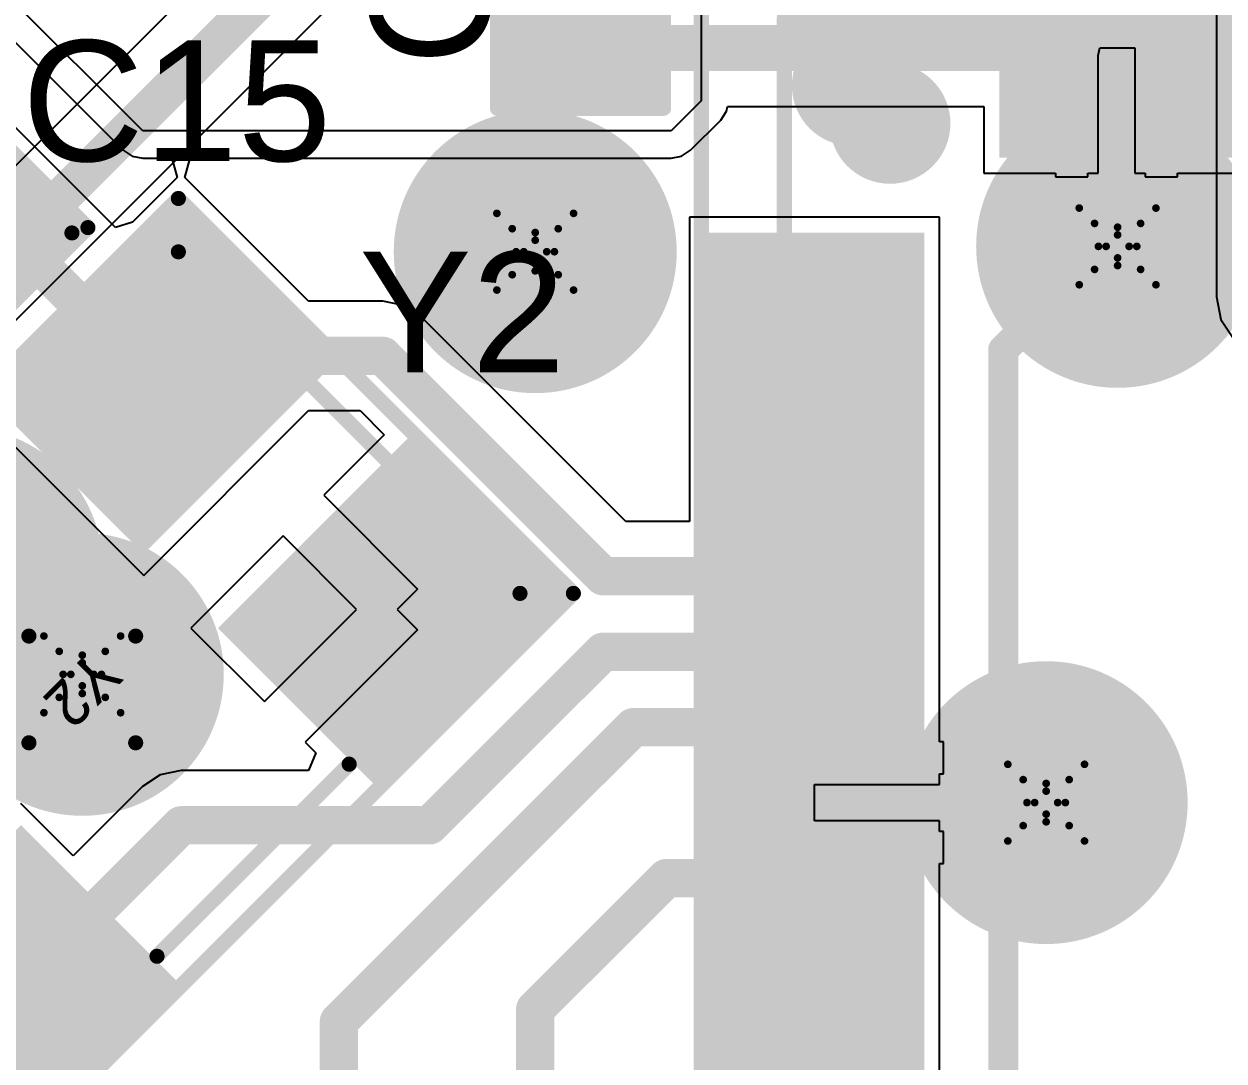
# Model space of a CAD drawing. Header units: millimetres. Extents: x -0.2 to 11.1, y -5.4 to 4.7.
# Drawn here: x 1.6029 to 1.9158, y 1.3677 to 1.6381 of the extents above; entities that cross this region are included whole.
import ezdxf

# ---------------------------------------------------------------- set-up
doc = ezdxf.new("R2010")
doc.units = ezdxf.units.MM
doc.header["$MEASUREMENT"] = 0
for name, color, linetype in [('BottomLayer', 5, 'Continuous'), ('DrillDrawing', 1, 'Continuous'), ('InternalPlane1', 76, 'Continuous'), ('InternalPlane2', 16, 'Continuous'), ('Mechanical1', 6, 'Continuous'), ('Mechanical3', 76, 'Continuous'), ('Mechanical5', 56, 'Continuous'), ('TopLayer', 1, 'Continuous'), ('TopOverlay', 2, 'Continuous'), ('TopPaste', 8, 'Continuous'), ('TopSolder', 216, 'Continuous'), ('ViaHoleLayer', 16, 'Continuous')]:
    doc.layers.add(name, color=color, linetype=linetype)
doc.styles.add('Arial', font='arial.ttf', dxfattribs={"height": 0.2})

# ---------------------------------------------------------------- blocks, each defined once
blk = doc.blocks.new('ECS_CRYSTAL_16MHZ_3')
at = {"layer": 'TopLayer'}
for points in [[(-0.10433065, 0.0679134), (-0.04133855, 0.0679134), (-0.04133855, 0.0187008), (-0.10433065, 0.0187008)], [(0.04133875, 0.0679134), (0.10433085, 0.0679134), (0.10433085, 0.0187008), (0.04133875, 0.0187008)], [(-0.10433065, -0.0187008), (-0.04133855, -0.0187008), (-0.04133855, -0.0679134), (-0.10433065, -0.0679134)], [(0.04133875, -0.0187008), (0.10433085, -0.0187008), (0.10433085, -0.0679134), (0.04133875, -0.0679134)]]:
    blk.add_hatch(color=1, dxfattribs=at).paths.add_polyline_path(points)
at = {"layer": 'TopPaste'}
for points in [[(-0.10933065, 0.0729134), (-0.03633855, 0.0729134), (-0.03633855, 0.0137008), (-0.10933065, 0.0137008)], [(0.03633875, 0.0729134), (0.10933085, 0.0729134), (0.10933085, 0.0137008), (0.03633875, 0.0137008)], [(-0.10933065, -0.0137008), (-0.03633855, -0.0137008), (-0.03633855, -0.0729134), (-0.10933065, -0.0729134)], [(0.03633875, -0.0137008), (0.10933085, -0.0137008), (0.10933085, -0.0729134), (0.03633875, -0.0729134)]]:
    blk.add_hatch(color=8, dxfattribs=at).paths.add_polyline_path(points)
at = {"layer": 'TopSolder'}
for points in [[(-0.10629915, 0.0698819), (-0.03937005, 0.0698819), (-0.03937005, 0.0167323), (-0.10629915, 0.0167323)], [(0.03937025, 0.0698819), (0.10629935, 0.0698819), (0.10629935, 0.0167323), (0.03937025, 0.0167323)], [(-0.10629915, -0.0167323), (-0.03937005, -0.0167323), (-0.03937005, -0.0698819), (-0.10629915, -0.0698819)], [(0.03937025, -0.0167323), (0.10629935, -0.0167323), (0.10629935, -0.0698819), (0.03937025, -0.0698819)]]:
    blk.add_hatch(color=216, dxfattribs=at).paths.add_polyline_path(points)
at = {"layer": 'Mechanical1', "const_width": 0.003937}
for points in [[(-0.0984252, -0.0629921), (-0.0984252, 0.0629921)], [(0.0984252, 0.0629921), (-0.0984252, 0.0629921)], [(0.0984252, -0.0629921), (0.0984252, 0.0629921)], [(0.0984252, -0.0629921), (-0.0984252, -0.0629921)]]:
    blk.add_lwpolyline(points, dxfattribs=at)
at = {"layer": 'Mechanical1', "const_width": 0.0019685}
for points in [[(-0.0994094, 0.0629921, 1), (-0.097441, 0.0629921, 1)], [(-0.0994094, 0.0629921, 1), (-0.097441, 0.0629921, 1)], [(0.097441, 0.0629921, 1), (0.0994094, 0.0629921, 1)], [(0.097441, 0.0629921, 1), (0.0994094, 0.0629921, 1)], [(-0.0994094, -0.0629921, 1), (-0.097441, -0.0629921, 1)], [(-0.0994094, -0.0629921, 1), (-0.097441, -0.0629921, 1)], [(0.097441, -0.0629921, 1), (0.0994094, -0.0629921, 1)], [(0.097441, -0.0629921, 1), (0.0994094, -0.0629921, 1)]]:
    blk.add_lwpolyline(points, format="xyb", close=True, dxfattribs=at)
at = {"layer": 'Mechanical3', "const_width": 0.003937}
for points in [[(0.1082677, 0.0728346), (-0.1082677, 0.0728346)], [(-0.1082677, -0.0728346), (-0.1082677, 0.0728346)], [(0.1082677, -0.0728346), (0.1082677, 0.0728346)], [(0, -0.019685), (0, 0.019685)], [(0.019685, 0), (-0.019685, 0)], [(0.1082677, -0.0728346), (-0.1082677, -0.0728346)]]:
    blk.add_lwpolyline(points, dxfattribs=at)
at = {"layer": 'Mechanical3', "const_width": 0.0019685}
for points in [[(-0.1092519, 0.0728346, 1), (-0.1072835, 0.0728346, 1)], [(-0.1092519, 0.0728346, 1), (-0.1072835, 0.0728346, 1)], [(0.1072835, 0.0728346, 1), (0.1092519, 0.0728346, 1)], [(0.1072835, 0.0728346, 1), (0.1092519, 0.0728346, 1)], [(-0.0009842, 0.019685, 1), (0.0009842, 0.019685, 1)], [(-0.0206692, 0, 1), (-0.0187008, 0, 1)], [(0.0187008, 0, 1), (0.0206692, 0, 1)], [(-0.0009842, -0.019685, 1), (0.0009842, -0.019685, 1)], [(-0.1092519, -0.0728346, 1), (-0.1072835, -0.0728346, 1)], [(-0.1092519, -0.0728346, 1), (-0.1072835, -0.0728346, 1)], [(0.1072835, -0.0728346, 1), (0.1092519, -0.0728346, 1)], [(0.1072835, -0.0728346, 1), (0.1092519, -0.0728346, 1)]]:
    blk.add_lwpolyline(points, format="xyb", close=True, dxfattribs=at)
at = {"layer": 'Mechanical5', "const_width": 0.003937}
for points in [[(0.1082677, 0.0728346), (-0.1082677, 0.0728346)], [(-0.1082677, -0.0728346), (-0.1082677, 0.0728346)], [(0.1082677, -0.0728346), (0.1082677, 0.0728346)], [(0.1082677, -0.0728346), (-0.1082677, -0.0728346)]]:
    blk.add_lwpolyline(points, dxfattribs=at)
at = {"layer": 'Mechanical5', "const_width": 0.0019685}
for points in [[(-0.1092519, 0.0728346, 1), (-0.1072835, 0.0728346, 1)], [(-0.1092519, 0.0728346, 1), (-0.1072835, 0.0728346, 1)], [(0.1072835, 0.0728346, 1), (0.1092519, 0.0728346, 1)], [(0.1072835, 0.0728346, 1), (0.1092519, 0.0728346, 1)], [(-0.1092519, -0.0728346, 1), (-0.1072835, -0.0728346, 1)], [(-0.1092519, -0.0728346, 1), (-0.1072835, -0.0728346, 1)], [(0.1072835, -0.0728346, 1), (0.1092519, -0.0728346, 1)], [(0.1072835, -0.0728346, 1), (0.1092519, -0.0728346, 1)]]:
    blk.add_lwpolyline(points, format="xyb", close=True, dxfattribs=at)
at = {"layer": 'TopOverlay', "const_width": 0.003937}
for points in [[(0.0354331, 0.0629921), (-0.0354331, 0.0629921)], [(0.0354331, -0.0629921), (-0.0354331, -0.0629921)]]:
    blk.add_lwpolyline(points, dxfattribs=at)
at = {"layer": 'TopOverlay', "const_width": 0.0019685}
for points in [[(-0.0364173, 0.0629921, 1), (-0.0344489, 0.0629921, 1)], [(0.0344489, 0.0629921, 1), (0.0364173, 0.0629921, 1)], [(-0.0364173, -0.0629921, 1), (-0.0344489, -0.0629921, 1)], [(0.0344489, -0.0629921, 1), (0.0364173, -0.0629921, 1)]]:
    blk.add_lwpolyline(points, format="xyb", close=True, dxfattribs=at)
at = {"layer": 'Mechanical5'}
blk.add_text('Y2', height=0.011811, dxfattribs=at).set_placement((-0.0098391, -0.0059035))
blk = doc.blocks.new('LQFP_48_10')
at = {"layer": 'TopLayer'}
for points in [[(-0.14370075, -0.0629921), (-0.14370075, -0.0748031), (-0.19094485, -0.0748031), (-0.19094485, -0.0629921)], [(-0.14370075, -0.0826771), (-0.14370075, -0.0944881), (-0.19094485, -0.0944881), (-0.19094485, -0.0826771)], [(-0.14370075, -0.1023622), (-0.14370075, -0.1141732), (-0.19094485, -0.1141732), (-0.19094485, -0.1023622)], [(-0.1023622, -0.19094485), (-0.1141732, -0.19094485), (-0.1141732, -0.14370075), (-0.1023622, -0.14370075)], [(-0.1023622, -0.19094485), (-0.1141732, -0.19094485), (-0.1141732, -0.14370075), (-0.1023622, -0.14370075)], [(-0.1023622, -0.19094485), (-0.1141732, -0.19094485), (-0.1141732, -0.14370075), (-0.1023622, -0.14370075)], [(-0.0826772, -0.19094485), (-0.0944882, -0.19094485), (-0.0944882, -0.14370075), (-0.0826772, -0.14370075)], [(-0.0629921, -0.19094485), (-0.0748031, -0.19094485), (-0.0748031, -0.14370075), (-0.0629921, -0.14370075)], [(-0.0433071, -0.19094485), (-0.0551181, -0.19094485), (-0.0551181, -0.14370075), (-0.0433071, -0.14370075)], [(-0.023622, -0.19094485), (-0.035433, -0.19094485), (-0.035433, -0.14370075), (-0.023622, -0.14370075)], [(-0.003936999999999997, -0.19094485), (-0.015748, -0.19094485), (-0.015748, -0.14370075), (-0.003937000000000003, -0.14370075)], [(0.015748, -0.19094485), (0.003937000000000003, -0.19094485), (0.003936999999999997, -0.14370075), (0.015748, -0.14370075)], [(0.0354331, -0.19094485), (0.0236221, -0.19094485), (0.0236221, -0.14370075), (0.0354331, -0.14370075)], [(0.0551181, -0.19094485), (0.0433071, -0.19094485), (0.0433071, -0.14370075), (0.0551181, -0.14370075)], [(0.0748032, -0.19094485), (0.0629922, -0.19094485), (0.0629922, -0.14370075), (0.0748032, -0.14370075)], [(0.0944882, -0.19094485), (0.0826772, -0.19094485), (0.0826772, -0.14370075), (0.0944882, -0.14370075)]]:
    blk.add_hatch(color=1, dxfattribs=at).paths.add_polyline_path(points)
at = {"layer": 'TopPaste'}
for points in [[(-0.13870075, -0.0579921), (-0.13870075, -0.0798031), (-0.19594485, -0.0798031), (-0.19594485, -0.0579921)], [(-0.13870075, -0.0776771), (-0.13870075, -0.0994881), (-0.19594485, -0.0994881), (-0.19594485, -0.0776771)], [(-0.13870075, -0.0973622), (-0.13870075, -0.1191732), (-0.19594485, -0.1191732), (-0.19594485, -0.0973622)], [(-0.0973622, -0.19594485), (-0.1191732, -0.19594485), (-0.1191732, -0.13870075), (-0.0973622, -0.13870075)], [(-0.0973622, -0.19594485), (-0.1191732, -0.19594485), (-0.1191732, -0.13870075), (-0.0973622, -0.13870075)], [(-0.0973622, -0.19594485), (-0.1191732, -0.19594485), (-0.1191732, -0.13870075), (-0.0973622, -0.13870075)], [(-0.0776772, -0.19594485), (-0.0994882, -0.19594485), (-0.0994882, -0.13870075), (-0.0776772, -0.13870075)], [(-0.0579921, -0.19594485), (-0.0798031, -0.19594485), (-0.0798031, -0.13870075), (-0.0579921, -0.13870075)], [(-0.0383071, -0.19594485), (-0.0601181, -0.19594485), (-0.0601181, -0.13870075), (-0.0383071, -0.13870075)], [(-0.018622, -0.19594485), (-0.040433, -0.19594485), (-0.040433, -0.13870075), (-0.018622, -0.13870075)], [(0.001063000000000003, -0.19594485), (-0.020748, -0.19594485), (-0.020748, -0.13870075), (0.001062999999999997, -0.13870075)], [(0.020748, -0.19594485), (-0.001062999999999997, -0.19594485), (-0.001063000000000003, -0.13870075), (0.020748, -0.13870075)], [(0.0404331, -0.19594485), (0.0186221, -0.19594485), (0.0186221, -0.13870075), (0.0404331, -0.13870075)], [(0.0601181, -0.19594485), (0.0383071, -0.19594485), (0.0383071, -0.13870075), (0.0601181, -0.13870075)], [(0.0798032, -0.19594485), (0.0579922, -0.19594485), (0.0579922, -0.13870075), (0.0798032, -0.13870075)], [(0.0994882, -0.19594485), (0.0776772, -0.19594485), (0.0776772, -0.13870075), (0.0994882, -0.13870075)]]:
    blk.add_hatch(color=8, dxfattribs=at).paths.add_polyline_path(points)
at = {"layer": 'TopSolder'}
for points in [[(-0.14173225, -0.0610236), (-0.14173225, -0.0767716), (-0.19291335, -0.0767716), (-0.19291335, -0.0610236)], [(-0.14173225, -0.0807086), (-0.14173225, -0.0964566), (-0.19291335, -0.0964566), (-0.19291335, -0.0807086)], [(-0.14173225, -0.1003937), (-0.14173225, -0.1161417), (-0.19291335, -0.1161417), (-0.19291335, -0.1003937)], [(-0.1003937, -0.19291335), (-0.1161417, -0.19291335), (-0.1161417, -0.14173225), (-0.1003937, -0.14173225)], [(-0.1003937, -0.19291335), (-0.1161417, -0.19291335), (-0.1161417, -0.14173225), (-0.1003937, -0.14173225)], [(-0.1003937, -0.19291335), (-0.1161417, -0.19291335), (-0.1161417, -0.14173225), (-0.1003937, -0.14173225)], [(-0.0807087, -0.19291335), (-0.0964567, -0.19291335), (-0.0964567, -0.14173225), (-0.0807087, -0.14173225)], [(-0.0610236, -0.19291335), (-0.0767716, -0.19291335), (-0.0767716, -0.14173225), (-0.0610236, -0.14173225)], [(-0.0413386, -0.19291335), (-0.0570866, -0.19291335), (-0.0570866, -0.14173225), (-0.0413386, -0.14173225)], [(-0.0216535, -0.19291335), (-0.0374015, -0.19291335), (-0.0374015, -0.14173225), (-0.0216535, -0.14173225)], [(-0.001968499999999997, -0.19291335), (-0.0177165, -0.19291335), (-0.0177165, -0.14173225), (-0.001968500000000003, -0.14173225)], [(0.0177165, -0.19291335), (0.001968500000000003, -0.19291335), (0.001968499999999997, -0.14173225), (0.0177165, -0.14173225)], [(0.0374016, -0.19291335), (0.0216536, -0.19291335), (0.0216536, -0.14173225), (0.0374016, -0.14173225)], [(0.0570866, -0.19291335), (0.0413386, -0.19291335), (0.0413386, -0.14173225), (0.0570866, -0.14173225)], [(0.0767717, -0.19291335), (0.0610237, -0.19291335), (0.0610237, -0.14173225), (0.0767717, -0.14173225)], [(0.0964567, -0.19291335), (0.0807087, -0.19291335), (0.0807087, -0.14173225), (0.0964567, -0.14173225)]]:
    blk.add_hatch(color=216, dxfattribs=at).paths.add_polyline_path(points)
at = {"layer": 'Mechanical1', "const_width": 0.003937}
for points in [[(-0.1751969, -0.1751969), (-0.1751969, 0.1791339)], [(0.1791339, -0.1751969), (-0.1751969, -0.1751969)]]:
    blk.add_lwpolyline(points, dxfattribs=at)
at = {"layer": 'Mechanical1'}
for points, const_width in [([(-0.1397638, -0.1476378, 1), (-0.1555118, -0.1476378, 1)], 0.015748), ([(-0.1594488, -0.1476378, 1), (-0.1515748, -0.1476378, 1)], 0.007874), ([(-0.1437008, -0.1476378, 1), (-0.1358268, -0.1476378, 1)], 0.007874), ([(-0.1761811, -0.1751969, 1), (-0.1742127, -0.1751969, 1)], 0.0019685), ([(-0.1761811, -0.1751969, 1), (-0.1742127, -0.1751969, 1)], 0.0019685)]:
    blk.add_lwpolyline(points, format="xyb", close=True, dxfattribs=dict(at, const_width=const_width))
at = {"layer": 'Mechanical3', "const_width": 0.003937}
blk.add_lwpolyline([(0.1968504, -0.1968504), (-0.1968504, -0.1968504)], dxfattribs=at)
at = {"layer": 'Mechanical5', "const_width": 0.003937}
blk.add_lwpolyline([(0.1968504, -0.1968504), (-0.1968504, -0.1968504)], dxfattribs=at)
at = {"layer": 'TopOverlay', "const_width": 0.007874}
for points in [[(-0.1181102, -0.0885826), (-0.1181102, 0.1181102)], [(-0.0885826, -0.1181102), (-0.1181102, -0.0885826)], [(0.1181102, -0.1181102), (-0.0885826, -0.1181102)]]:
    blk.add_lwpolyline(points, dxfattribs=at)
at = {"layer": 'TopOverlay'}
for points, const_width in [([(-0.1200787, -0.0885826, 1), (-0.1161417, -0.0885826, 1)], 0.003937), ([(-0.1200787, -0.0885826, 1), (-0.1161417, -0.0885826, 1)], 0.003937), ([(-0.0905511, -0.1181102, 1), (-0.0866141, -0.1181102, 1)], 0.003937), ([(-0.0905511, -0.1181102, 1), (-0.0866141, -0.1181102, 1)], 0.003937), ([(-0.1496063, -0.1574803, 1), (-0.1653543, -0.1574803, 1)], 0.015748), ([(-0.1692913, -0.1574803, 1), (-0.1614173, -0.1574803, 1)], 0.007874), ([(-0.1535433, -0.1574803, 1), (-0.1456693, -0.1574803, 1)], 0.007874)]:
    blk.add_lwpolyline(points, format="xyb", close=True, dxfattribs=dict(at, const_width=const_width))
blk = doc.blocks.new('C0603_CER_98')
at = {"layer": 'TopLayer'}
for points in [[(-0.0196889, -0.01771655), (-0.0433109, -0.01771655), (-0.0433109, 0.01771655), (-0.0196889, 0.01771655)], [(0.0196891, 0.01771655), (0.0433111, 0.01771655), (0.0433111, -0.01771655), (0.0196891, -0.01771655)]]:
    blk.add_hatch(color=1, dxfattribs=at).paths.add_polyline_path(points)
at = {"layer": 'TopPaste'}
for points in [[(-0.0146889, -0.02271655), (-0.0483109, -0.02271655), (-0.0483109, 0.02271655), (-0.0146889, 0.02271655)], [(0.0146891, 0.02271655), (0.0483111, 0.02271655), (0.0483111, -0.02271655), (0.0146891, -0.02271655)]]:
    blk.add_hatch(color=8, dxfattribs=at).paths.add_polyline_path(points)
at = {"layer": 'TopSolder'}
for points in [[(-0.0177204, -0.01968505), (-0.0452794, -0.01968505), (-0.0452794, 0.01968505), (-0.0177204, 0.01968505)], [(0.0177206, 0.01968505), (0.0452796, 0.01968505), (0.0452796, -0.01968505), (0.0177206, -0.01968505)]]:
    blk.add_hatch(color=216, dxfattribs=at).paths.add_polyline_path(points)
at = {"layer": 'Mechanical1', "const_width": 0.003937}
for points in [[(0.0433071, 0.0188754), (-0.0412416, 0.0188754)], [(-0.0412416, -0.019685), (-0.0412416, 0.0188754)], [(0.0433071, -0.019685), (0.0433071, 0.0188754)], [(0.0433071, -0.019685), (-0.0412416, -0.019685)]]:
    blk.add_lwpolyline(points, dxfattribs=at)
at = {"layer": 'Mechanical1', "const_width": 0.0019685}
for points in [[(-0.0422258, 0.0188754, 1), (-0.0402574, 0.0188754, 1)], [(-0.0422258, 0.0188754, 1), (-0.0402574, 0.0188754, 1)], [(0.0423229, 0.0188754, 1), (0.0442913, 0.0188754, 1)], [(0.0423229, 0.0188754, 1), (0.0442913, 0.0188754, 1)], [(-0.0422258, -0.019685, 1), (-0.0402574, -0.019685, 1)], [(-0.0422258, -0.019685, 1), (-0.0402574, -0.019685, 1)], [(0.0423229, -0.019685, 1), (0.0442913, -0.019685, 1)], [(0.0423229, -0.019685, 1), (0.0442913, -0.019685, 1)]]:
    blk.add_lwpolyline(points, format="xyb", close=True, dxfattribs=at)
at = {"layer": 'Mechanical3', "const_width": 0.003937}
for points in [[(-0.0472441, -0.0216535), (-0.0472441, 0.0216535)], [(0.0472441, 0.0216535), (-0.0472441, 0.0216535)], [(0.0472441, -0.0216535), (0.0472441, 0.0216535)], [(0, -0.007874), (0, 0.007874)], [(0.007874, 0), (-0.007874, 0)], [(0.0472441, -0.0216535), (-0.0472441, -0.0216535)]]:
    blk.add_lwpolyline(points, dxfattribs=at)
at = {"layer": 'Mechanical3', "const_width": 0.0019685}
for points in [[(-0.0482283, 0.0216535, 1), (-0.0462599, 0.0216535, 1)], [(-0.0482283, 0.0216535, 1), (-0.0462599, 0.0216535, 1)], [(0.0462599, 0.0216535, 1), (0.0482283, 0.0216535, 1)], [(0.0462599, 0.0216535, 1), (0.0482283, 0.0216535, 1)], [(-0.0009842, 0.007874, 1), (0.0009842, 0.007874, 1)], [(-0.0088582, 0, 1), (-0.0068898, 0, 1)], [(0.0068898, 0, 1), (0.0088582, 0, 1)], [(-0.0009842, -0.007874, 1), (0.0009842, -0.007874, 1)], [(-0.0482283, -0.0216535, 1), (-0.0462599, -0.0216535, 1)], [(-0.0482283, -0.0216535, 1), (-0.0462599, -0.0216535, 1)], [(0.0462599, -0.0216535, 1), (0.0482283, -0.0216535, 1)], [(0.0462599, -0.0216535, 1), (0.0482283, -0.0216535, 1)]]:
    blk.add_lwpolyline(points, format="xyb", close=True, dxfattribs=at)
at = {"layer": 'Mechanical5', "const_width": 0.003937}
for points in [[(-0.0472441, -0.0216535), (-0.0472441, 0.0216535)], [(0.0472441, 0.0216535), (-0.0472441, 0.0216535)], [(0.0472441, -0.0216535), (0.0472441, 0.0216535)], [(0.0472441, -0.0216535), (-0.0472441, -0.0216535)]]:
    blk.add_lwpolyline(points, dxfattribs=at)
at = {"layer": 'Mechanical5', "const_width": 0.0019685}
for points in [[(-0.0482283, 0.0216535, 1), (-0.0462599, 0.0216535, 1)], [(-0.0482283, 0.0216535, 1), (-0.0462599, 0.0216535, 1)], [(0.0462599, 0.0216535, 1), (0.0482283, 0.0216535, 1)], [(0.0462599, 0.0216535, 1), (0.0482283, 0.0216535, 1)], [(-0.0482283, -0.0216535, 1), (-0.0462599, -0.0216535, 1)], [(-0.0482283, -0.0216535, 1), (-0.0462599, -0.0216535, 1)], [(0.0462599, -0.0216535, 1), (0.0482283, -0.0216535, 1)], [(0.0462599, -0.0216535, 1), (0.0482283, -0.0216535, 1)]]:
    blk.add_lwpolyline(points, format="xyb", close=True, dxfattribs=at)
at = {"layer": 'TopOverlay', "const_width": 0.003937}
for points in [[(-0.007874, -0.015748), (-0.007874, 0.015748)], [(0.007874, -0.015748), (0.007874, 0.015748)]]:
    blk.add_lwpolyline(points, dxfattribs=at)
at = {"layer": 'TopOverlay', "const_width": 0.0019685}
for points in [[(-0.0088582, 0.015748, 1), (-0.0068898, 0.015748, 1)], [(0.0068898, 0.015748, 1), (0.0088582, 0.015748, 1)], [(-0.0088582, -0.015748, 1), (-0.0068898, -0.015748, 1)], [(0.0068898, -0.015748, 1), (0.0088582, -0.015748, 1)]]:
    blk.add_lwpolyline(points, format="xyb", close=True, dxfattribs=at)
at = {"layer": 'Mechanical5'}
blk.add_text('C30', height=0.011811, dxfattribs=at).set_placement((-0.0157427, -0.0059033))
blk = doc.blocks.new('C0603_CER_113')
at = {"layer": 'TopLayer'}
for points in [[(-0.0196889, -0.01771655), (-0.0433109, -0.01771655), (-0.0433109, 0.01771655), (-0.0196889, 0.01771655)], [(0.0196891, 0.01771655), (0.0433111, 0.01771655), (0.0433111, -0.01771655), (0.0196891, -0.01771655)]]:
    blk.add_hatch(color=1, dxfattribs=at).paths.add_polyline_path(points)
at = {"layer": 'TopPaste'}
for points in [[(-0.0146889, -0.02271655), (-0.0483109, -0.02271655), (-0.0483109, 0.02271655), (-0.0146889, 0.02271655)], [(0.0146891, 0.02271655), (0.0483111, 0.02271655), (0.0483111, -0.02271655), (0.0146891, -0.02271655)]]:
    blk.add_hatch(color=8, dxfattribs=at).paths.add_polyline_path(points)
at = {"layer": 'TopSolder'}
for points in [[(-0.0177204, -0.01968505), (-0.0452794, -0.01968505), (-0.0452794, 0.01968505), (-0.0177204, 0.01968505)], [(0.0177206, 0.01968505), (0.0452796, 0.01968505), (0.0452796, -0.01968505), (0.0177206, -0.01968505)]]:
    blk.add_hatch(color=216, dxfattribs=at).paths.add_polyline_path(points)
at = {"layer": 'Mechanical1', "const_width": 0.003937}
for points in [[(-0.0412416, 0.0188754), (0.0433071, 0.0188754)], [(-0.0412416, 0.0188754), (-0.0412416, -0.019685)], [(0.0433071, 0.0188754), (0.043307, -0.019685)], [(-0.0412416, -0.019685), (0.043307, -0.019685)]]:
    blk.add_lwpolyline(points, dxfattribs=at)
at = {"layer": 'Mechanical1', "const_width": 0.0019685}
for points in [[(-0.0422258, 0.0188754, 1), (-0.0402574, 0.0188754, 1)], [(-0.0422258, 0.0188754, 1), (-0.0402574, 0.0188754, 1)], [(0.0423229, 0.0188754, 1), (0.0442913, 0.0188754, 1)], [(0.0423229, 0.0188754, 1), (0.0442913, 0.0188754, 1)], [(-0.0422258, -0.019685, 1), (-0.0402574, -0.019685, 1)], [(-0.0422258, -0.019685, 1), (-0.0402574, -0.019685, 1)], [(0.0423228, -0.019685, 1), (0.0442912, -0.019685, 1)], [(0.0423228, -0.019685, 1), (0.0442912, -0.019685, 1)]]:
    blk.add_lwpolyline(points, format="xyb", close=True, dxfattribs=at)
at = {"layer": 'Mechanical3', "const_width": 0.003937}
for points in [[(-0.0472441, 0.0216535), (-0.0472441, -0.0216535)], [(-0.0472441, 0.0216535), (0.0472441, 0.0216535)], [(0.0472441, 0.0216535), (0.0472441, -0.0216535)], [(0, 0.0078741), (0, -0.0078741)], [(-0.0078741, 0), (0.0078741, 0)], [(-0.0472441, -0.0216535), (0.0472441, -0.0216535)]]:
    blk.add_lwpolyline(points, dxfattribs=at)
at = {"layer": 'Mechanical3', "const_width": 0.0019685}
for points in [[(-0.0482283, 0.0216535, 1), (-0.0462599, 0.0216535, 1)], [(-0.0482283, 0.0216535, 1), (-0.0462599, 0.0216535, 1)], [(0.0462599, 0.0216535, 1), (0.0482283, 0.0216535, 1)], [(0.0462599, 0.0216535, 1), (0.0482283, 0.0216535, 1)], [(-0.0009842, 0.0078741, 1), (0.0009842, 0.0078741, 1)], [(-0.0088583, 0, 1), (-0.0068899, 0, 1)], [(0.0068899, 0, 1), (0.0088583, 0, 1)], [(-0.0009842, -0.0078741, 1), (0.0009842, -0.0078741, 1)], [(-0.0482283, -0.0216535, 1), (-0.0462599, -0.0216535, 1)], [(-0.0482283, -0.0216535, 1), (-0.0462599, -0.0216535, 1)], [(0.0462599, -0.0216535, 1), (0.0482283, -0.0216535, 1)], [(0.0462599, -0.0216535, 1), (0.0482283, -0.0216535, 1)]]:
    blk.add_lwpolyline(points, format="xyb", close=True, dxfattribs=at)
at = {"layer": 'Mechanical5', "const_width": 0.003937}
for points in [[(-0.0472441, 0.0216535), (-0.0472441, -0.0216535)], [(-0.0472441, 0.0216535), (0.0472441, 0.0216535)], [(0.0472441, 0.0216535), (0.0472441, -0.0216535)], [(-0.0472441, -0.0216535), (0.0472441, -0.0216535)]]:
    blk.add_lwpolyline(points, dxfattribs=at)
at = {"layer": 'Mechanical5', "const_width": 0.0019685}
for points in [[(-0.0482283, 0.0216535, 1), (-0.0462599, 0.0216535, 1)], [(-0.0482283, 0.0216535, 1), (-0.0462599, 0.0216535, 1)], [(0.0462599, 0.0216535, 1), (0.0482283, 0.0216535, 1)], [(0.0462599, 0.0216535, 1), (0.0482283, 0.0216535, 1)], [(-0.0482283, -0.0216535, 1), (-0.0462599, -0.0216535, 1)], [(-0.0482283, -0.0216535, 1), (-0.0462599, -0.0216535, 1)], [(0.0462599, -0.0216535, 1), (0.0482283, -0.0216535, 1)], [(0.0462599, -0.0216535, 1), (0.0482283, -0.0216535, 1)]]:
    blk.add_lwpolyline(points, format="xyb", close=True, dxfattribs=at)
at = {"layer": 'TopOverlay', "const_width": 0.003937}
for points in [[(-0.007874, 0.015748), (-0.007874, -0.015748)], [(0.007874, 0.015748), (0.007874, -0.015748)]]:
    blk.add_lwpolyline(points, dxfattribs=at)
at = {"layer": 'TopOverlay', "const_width": 0.0019685}
for points in [[(-0.0088582, 0.015748, 1), (-0.0068898, 0.015748, 1)], [(0.0068898, 0.015748, 1), (0.0088582, 0.015748, 1)], [(-0.0088582, -0.015748, 1), (-0.0068898, -0.015748, 1)], [(0.0068898, -0.015748, 1), (0.0088582, -0.015748, 1)]]:
    blk.add_lwpolyline(points, format="xyb", close=True, dxfattribs=at)
at = {"layer": 'Mechanical5'}
blk.add_text('C15', height=0.011811, dxfattribs=at).set_placement((-0.0147591, -0.0059034))

msp = doc.modelspace()

# ---------------------------------------------------------------- hatches: boundary and pattern name
at = {"layer": 'BottomLayer'}
h = msp.add_hatch(color=5, dxfattribs=at)
edge = h.paths.add_edge_path()
edge.add_arc((1.7362205, 1.5787402), 0.011811, 0, 360)
h = msp.add_hatch(color=5, dxfattribs=at)
edge = h.paths.add_edge_path()
edge.add_arc((1.8880812, 1.5801266), 0.011811, 0, 360)
h = msp.add_hatch(color=5, dxfattribs=at)
edge = h.paths.add_edge_path()
edge.add_arc((1.6181102, 1.4685039), 0.011811, 0, 360)
h = msp.add_hatch(color=5, dxfattribs=at)
edge = h.paths.add_edge_path()
edge.add_arc((1.8694544, 1.435048), 0.011811, 0, 360)
at = {"layer": 'InternalPlane2'}
h = msp.add_hatch(color=16, dxfattribs=at)
edge = h.paths.add_edge_path()
edge.add_arc((1.7362205, 1.5787402), 0.0368897, 0, 360)
h = msp.add_hatch(color=16, dxfattribs=at)
edge = h.paths.add_edge_path()
edge.add_arc((1.8880812, 1.5801266), 0.0368897, 0, 360)
h = msp.add_hatch(color=16, dxfattribs=at)
edge = h.paths.add_edge_path()
edge.add_arc((1.5866142, 1.496063), 0.0368897, 0, 360)
h = msp.add_hatch(color=16, dxfattribs=at)
edge = h.paths.add_edge_path()
edge.add_arc((1.6181102, 1.4685039), 0.0368897, 0, 360)
h = msp.add_hatch(color=16, dxfattribs=at)
edge = h.paths.add_edge_path()
edge.add_arc((1.8694544, 1.435048), 0.0368897, 0, 360)
at = {"layer": 'TopLayer'}
h = msp.add_hatch(color=1, dxfattribs=at)
edge = h.paths.add_edge_path()
edge.add_arc((1.7362205, 1.5787402), 0.011811, 0, 360)
h = msp.add_hatch(color=1, dxfattribs=at)
edge = h.paths.add_edge_path()
edge.add_arc((1.8880812, 1.5801266), 0.011811, 0, 360)
h = msp.add_hatch(color=1, dxfattribs=at)
edge = h.paths.add_edge_path()
edge.add_arc((1.6181102, 1.4685039), 0.011811, 0, 360)
h = msp.add_hatch(color=1, dxfattribs=at)
edge = h.paths.add_edge_path()
edge.add_arc((1.8694544, 1.435048), 0.011811, 0, 360)
at = {"layer": 'ViaHoleLayer'}
h = msp.add_hatch(color=16, dxfattribs=at)
edge = h.paths.add_edge_path()
edge.add_arc((1.8880812, 1.5801266), 0.0068897, 0, 360)
h = msp.add_hatch(color=16, dxfattribs=at)
edge = h.paths.add_edge_path()
edge.add_arc((1.7362205, 1.5787402), 0.0068897, 0, 360)
h = msp.add_hatch(color=16, dxfattribs=at)
edge = h.paths.add_edge_path()
edge.add_arc((1.6181102, 1.4685039), 0.0068897, 0, 360)
h = msp.add_hatch(color=16, dxfattribs=at)
edge = h.paths.add_edge_path()
edge.add_arc((1.8694544, 1.435048), 0.0068897, 0, 360)

# ---------------------------------------------------------------- linework, layer by layer
at = {"layer": 'BottomLayer'}
for p, q in [((1.7860391, 1.7865411), (1.5292766, 1.5297786)), ((1.5536444, 1.5137724), (1.8062261, 1.7663541)), ((1.91384, 1.7220114), (1.91384, 1.5669291)), ((1.91384, 1.5669291), (1.9150042, 1.5610764)), ((1.9150042, 1.5610764), (1.9183195, 1.5561147))]:
    msp.add_line(p, q, dxfattribs=at)
at = {"layer": 'BottomLayer', "const_width": 0.01}
msp.add_lwpolyline([(1.5393701, 1.5196851), (1.8070866, 1.7874016)], dxfattribs=at)
at = {"layer": 'DrillDrawing', "const_width": 0.002}
for points in [[(1.7262205, 1.5887402), (1.7362205, 1.5837402)], [(1.7262205, 1.5887402), (1.7312205, 1.5787402)], [(1.7362205, 1.5837402), (1.7462205, 1.5887402)], [(1.7412205, 1.5787402), (1.7462205, 1.5887402)], [(1.8780812, 1.5901266), (1.8880812, 1.5851266)], [(1.8780812, 1.5901266), (1.8830812, 1.5801266)], [(1.8880812, 1.5851266), (1.8980812, 1.5901266)], [(1.8930812, 1.5801266), (1.8980812, 1.5901266)], [(1.8820812, 1.5861266), (1.8880812, 1.5831266)], [(1.8820812, 1.5861266), (1.8850812, 1.5801266)], [(1.8880812, 1.5831266), (1.8940812, 1.5861266)], [(1.8910812, 1.5801266), (1.8940812, 1.5861266)], [(1.7302205, 1.5847402), (1.7362205, 1.5817402)], [(1.7302205, 1.5847402), (1.7332205, 1.5787402)], [(1.7362205, 1.5817402), (1.7422205, 1.5847402)], [(1.7392205, 1.5787402), (1.7422205, 1.5847402)], [(1.8780812, 1.5701266), (1.8830812, 1.5801266)], [(1.8820812, 1.5741266), (1.8850812, 1.5801266)], [(1.8910812, 1.5801266), (1.8940812, 1.5741266)], [(1.8930812, 1.5801266), (1.8980812, 1.5701266)], [(1.7262205, 1.5687402), (1.7312205, 1.5787402)], [(1.7302205, 1.5727402), (1.7332205, 1.5787402)], [(1.7392205, 1.5787402), (1.7422205, 1.5727402)], [(1.7412205, 1.5787402), (1.7462205, 1.5687402)], [(1.8820812, 1.5741266), (1.8880812, 1.5771266)], [(1.8880812, 1.5771266), (1.8940812, 1.5741266)], [(1.7262205, 1.5687402), (1.7362205, 1.5737402)], [(1.7302205, 1.5727402), (1.7362205, 1.5757402)], [(1.7362205, 1.5757402), (1.7422205, 1.5727402)], [(1.7362205, 1.5737402), (1.7462205, 1.5687402)], [(1.8780812, 1.5701266), (1.8880812, 1.5751266)], [(1.8880812, 1.5751266), (1.8980812, 1.5701266)], [(1.6081102, 1.4785039), (1.6181102, 1.4735039)], [(1.6081102, 1.4785039), (1.6131102, 1.4685039)], [(1.6181102, 1.4735039), (1.6281102, 1.4785039)], [(1.6231102, 1.4685039), (1.6281102, 1.4785039)], [(1.6121102, 1.4745039), (1.6181102, 1.4715039)], [(1.6121102, 1.4745039), (1.6151102, 1.4685039)], [(1.6181102, 1.4715039), (1.6241102, 1.4745039)], [(1.6211102, 1.4685039), (1.6241102, 1.4745039)], [(1.6081102, 1.4585039), (1.6131102, 1.4685039)], [(1.6121102, 1.4625039), (1.6151102, 1.4685039)], [(1.6211102, 1.4685039), (1.6241102, 1.4625039)], [(1.6231102, 1.4685039), (1.6281102, 1.4585039)], [(1.6081102, 1.4585039), (1.6181102, 1.4635039)], [(1.6121102, 1.4625039), (1.6181102, 1.4655039)], [(1.6181102, 1.4655039), (1.6241102, 1.4625039)], [(1.6181102, 1.4635039), (1.6281102, 1.4585039)], [(1.8594544, 1.445048), (1.8694544, 1.440048)], [(1.8594544, 1.445048), (1.8644544, 1.435048)], [(1.8694544, 1.440048), (1.8794544, 1.445048)], [(1.8744544, 1.435048), (1.8794544, 1.445048)], [(1.8634544, 1.441048), (1.8694544, 1.438048)], [(1.8634544, 1.441048), (1.8664544, 1.435048)], [(1.8694544, 1.438048), (1.8754544, 1.441048)], [(1.8724544, 1.435048), (1.8754544, 1.441048)], [(1.8594544, 1.425048), (1.8644544, 1.435048)], [(1.8634544, 1.429048), (1.8664544, 1.435048)], [(1.8724544, 1.435048), (1.8754544, 1.429048)], [(1.8744544, 1.435048), (1.8794544, 1.425048)], [(1.8594544, 1.425048), (1.8694544, 1.430048)], [(1.8634544, 1.429048), (1.8694544, 1.432048)], [(1.8694544, 1.432048), (1.8754544, 1.429048)], [(1.8694544, 1.430048), (1.8794544, 1.425048)]]:
    msp.add_lwpolyline(points, dxfattribs=at)
at = {"layer": 'DrillDrawing', "const_width": 0.001}
for points in [[(1.7257205, 1.5887402, 1), (1.7267205, 1.5887402, 1)], [(1.7257205, 1.5887402, 1), (1.7267205, 1.5887402, 1)], [(1.7457205, 1.5887402, 1), (1.7467205, 1.5887402, 1)], [(1.7457205, 1.5887402, 1), (1.7467205, 1.5887402, 1)], [(1.8775812, 1.5901266, 1), (1.8785812, 1.5901266, 1)], [(1.8775812, 1.5901266, 1), (1.8785812, 1.5901266, 1)], [(1.8975812, 1.5901266, 1), (1.8985812, 1.5901266, 1)], [(1.8975812, 1.5901266, 1), (1.8985812, 1.5901266, 1)], [(1.8815812, 1.5861266, 1), (1.8825812, 1.5861266, 1)], [(1.8815812, 1.5861266, 1), (1.8825812, 1.5861266, 1)], [(1.8935812, 1.5861266, 1), (1.8945812, 1.5861266, 1)], [(1.8935812, 1.5861266, 1), (1.8945812, 1.5861266, 1)], [(1.7297205, 1.5847402, 1), (1.7307205, 1.5847402, 1)], [(1.7297205, 1.5847402, 1), (1.7307205, 1.5847402, 1)], [(1.7357205, 1.5837402, 1), (1.7367205, 1.5837402, 1)], [(1.7357205, 1.5837402, 1), (1.7367205, 1.5837402, 1)], [(1.7417205, 1.5847402, 1), (1.7427205, 1.5847402, 1)], [(1.7417205, 1.5847402, 1), (1.7427205, 1.5847402, 1)], [(1.8875812, 1.5851266, 1), (1.8885812, 1.5851266, 1)], [(1.8875812, 1.5851266, 1), (1.8885812, 1.5851266, 1)], [(1.8875812, 1.5831266, 1), (1.8885812, 1.5831266, 1)], [(1.8875812, 1.5831266, 1), (1.8885812, 1.5831266, 1)], [(1.7357205, 1.5817402, 1), (1.7367205, 1.5817402, 1)], [(1.7357205, 1.5817402, 1), (1.7367205, 1.5817402, 1)], [(1.8825812, 1.5801266, 1), (1.8835812, 1.5801266, 1)], [(1.8825812, 1.5801266, 1), (1.8835812, 1.5801266, 1)], [(1.8845812, 1.5801266, 1), (1.8855812, 1.5801266, 1)], [(1.8845812, 1.5801266, 1), (1.8855812, 1.5801266, 1)], [(1.8905812, 1.5801266, 1), (1.8915812, 1.5801266, 1)], [(1.8905812, 1.5801266, 1), (1.8915812, 1.5801266, 1)], [(1.8925812, 1.5801266, 1), (1.8935812, 1.5801266, 1)], [(1.8925812, 1.5801266, 1), (1.8935812, 1.5801266, 1)], [(1.7307205, 1.5787402, 1), (1.7317205, 1.5787402, 1)], [(1.7307205, 1.5787402, 1), (1.7317205, 1.5787402, 1)], [(1.7327205, 1.5787402, 1), (1.7337205, 1.5787402, 1)], [(1.7327205, 1.5787402, 1), (1.7337205, 1.5787402, 1)], [(1.7387205, 1.5787402, 1), (1.7397205, 1.5787402, 1)], [(1.7387205, 1.5787402, 1), (1.7397205, 1.5787402, 1)], [(1.7407205, 1.5787402, 1), (1.7417205, 1.5787402, 1)], [(1.7407205, 1.5787402, 1), (1.7417205, 1.5787402, 1)], [(1.8875812, 1.5771266, 1), (1.8885812, 1.5771266, 1)], [(1.8875812, 1.5771266, 1), (1.8885812, 1.5771266, 1)], [(1.7357205, 1.5757402, 1), (1.7367205, 1.5757402, 1)], [(1.7357205, 1.5757402, 1), (1.7367205, 1.5757402, 1)], [(1.7357205, 1.5737402, 1), (1.7367205, 1.5737402, 1)], [(1.7357205, 1.5737402, 1), (1.7367205, 1.5737402, 1)], [(1.8815812, 1.5741266, 1), (1.8825812, 1.5741266, 1)], [(1.8815812, 1.5741266, 1), (1.8825812, 1.5741266, 1)], [(1.8875812, 1.5751266, 1), (1.8885812, 1.5751266, 1)], [(1.8875812, 1.5751266, 1), (1.8885812, 1.5751266, 1)], [(1.8935812, 1.5741266, 1), (1.8945812, 1.5741266, 1)], [(1.8935812, 1.5741266, 1), (1.8945812, 1.5741266, 1)], [(1.7297205, 1.5727402, 1), (1.7307205, 1.5727402, 1)], [(1.7297205, 1.5727402, 1), (1.7307205, 1.5727402, 1)], [(1.7417205, 1.5727402, 1), (1.7427205, 1.5727402, 1)], [(1.7417205, 1.5727402, 1), (1.7427205, 1.5727402, 1)], [(1.8775812, 1.5701266, 1), (1.8785812, 1.5701266, 1)], [(1.8775812, 1.5701266, 1), (1.8785812, 1.5701266, 1)], [(1.8975812, 1.5701266, 1), (1.8985812, 1.5701266, 1)], [(1.8975812, 1.5701266, 1), (1.8985812, 1.5701266, 1)], [(1.7257205, 1.5687402, 1), (1.7267205, 1.5687402, 1)], [(1.7257205, 1.5687402, 1), (1.7267205, 1.5687402, 1)], [(1.7457205, 1.5687402, 1), (1.7467205, 1.5687402, 1)], [(1.7457205, 1.5687402, 1), (1.7467205, 1.5687402, 1)], [(1.6076102, 1.4785039, 1), (1.6086102, 1.4785039, 1)], [(1.6076102, 1.4785039, 1), (1.6086102, 1.4785039, 1)], [(1.6276102, 1.4785039, 1), (1.6286102, 1.4785039, 1)], [(1.6276102, 1.4785039, 1), (1.6286102, 1.4785039, 1)], [(1.6116102, 1.4745039, 1), (1.6126102, 1.4745039, 1)], [(1.6116102, 1.4745039, 1), (1.6126102, 1.4745039, 1)], [(1.6176102, 1.4735039, 1), (1.6186102, 1.4735039, 1)], [(1.6176102, 1.4735039, 1), (1.6186102, 1.4735039, 1)], [(1.6236102, 1.4745039, 1), (1.6246102, 1.4745039, 1)], [(1.6236102, 1.4745039, 1), (1.6246102, 1.4745039, 1)], [(1.6176102, 1.4715039, 1), (1.6186102, 1.4715039, 1)], [(1.6176102, 1.4715039, 1), (1.6186102, 1.4715039, 1)], [(1.6126102, 1.4685039, 1), (1.6136102, 1.4685039, 1)], [(1.6126102, 1.4685039, 1), (1.6136102, 1.4685039, 1)], [(1.6146102, 1.4685039, 1), (1.6156102, 1.4685039, 1)], [(1.6146102, 1.4685039, 1), (1.6156102, 1.4685039, 1)], [(1.6206102, 1.4685039, 1), (1.6216102, 1.4685039, 1)], [(1.6206102, 1.4685039, 1), (1.6216102, 1.4685039, 1)], [(1.6226102, 1.4685039, 1), (1.6236102, 1.4685039, 1)], [(1.6226102, 1.4685039, 1), (1.6236102, 1.4685039, 1)], [(1.6176102, 1.4655039, 1), (1.6186102, 1.4655039, 1)], [(1.6176102, 1.4655039, 1), (1.6186102, 1.4655039, 1)], [(1.6176102, 1.4635039, 1), (1.6186102, 1.4635039, 1)], [(1.6176102, 1.4635039, 1), (1.6186102, 1.4635039, 1)], [(1.6116102, 1.4625039, 1), (1.6126102, 1.4625039, 1)], [(1.6116102, 1.4625039, 1), (1.6126102, 1.4625039, 1)], [(1.6236102, 1.4625039, 1), (1.6246102, 1.4625039, 1)], [(1.6236102, 1.4625039, 1), (1.6246102, 1.4625039, 1)], [(1.6076102, 1.4585039, 1), (1.6086102, 1.4585039, 1)], [(1.6076102, 1.4585039, 1), (1.6086102, 1.4585039, 1)], [(1.6276102, 1.4585039, 1), (1.6286102, 1.4585039, 1)], [(1.6276102, 1.4585039, 1), (1.6286102, 1.4585039, 1)], [(1.8589544, 1.445048, 1), (1.8599544, 1.445048, 1)], [(1.8589544, 1.445048, 1), (1.8599544, 1.445048, 1)], [(1.8789544, 1.445048, 1), (1.8799544, 1.445048, 1)], [(1.8789544, 1.445048, 1), (1.8799544, 1.445048, 1)], [(1.8629544, 1.441048, 1), (1.8639544, 1.441048, 1)], [(1.8629544, 1.441048, 1), (1.8639544, 1.441048, 1)], [(1.8689544, 1.440048, 1), (1.8699544, 1.440048, 1)], [(1.8689544, 1.440048, 1), (1.8699544, 1.440048, 1)], [(1.8749544, 1.441048, 1), (1.8759544, 1.441048, 1)], [(1.8749544, 1.441048, 1), (1.8759544, 1.441048, 1)], [(1.8689544, 1.438048, 1), (1.8699544, 1.438048, 1)], [(1.8689544, 1.438048, 1), (1.8699544, 1.438048, 1)], [(1.8639544, 1.435048, 1), (1.8649544, 1.435048, 1)], [(1.8639544, 1.435048, 1), (1.8649544, 1.435048, 1)], [(1.8659544, 1.435048, 1), (1.8669544, 1.435048, 1)], [(1.8659544, 1.435048, 1), (1.8669544, 1.435048, 1)], [(1.8719544, 1.435048, 1), (1.8729544, 1.435048, 1)], [(1.8719544, 1.435048, 1), (1.8729544, 1.435048, 1)], [(1.8739544, 1.435048, 1), (1.8749544, 1.435048, 1)], [(1.8739544, 1.435048, 1), (1.8749544, 1.435048, 1)], [(1.8629544, 1.429048, 1), (1.8639544, 1.429048, 1)], [(1.8629544, 1.429048, 1), (1.8639544, 1.429048, 1)], [(1.8689544, 1.432048, 1), (1.8699544, 1.432048, 1)], [(1.8689544, 1.432048, 1), (1.8699544, 1.432048, 1)], [(1.8689544, 1.430048, 1), (1.8699544, 1.430048, 1)], [(1.8689544, 1.430048, 1), (1.8699544, 1.430048, 1)], [(1.8749544, 1.429048, 1), (1.8759544, 1.429048, 1)], [(1.8749544, 1.429048, 1), (1.8759544, 1.429048, 1)], [(1.8589544, 1.425048, 1), (1.8599544, 1.425048, 1)], [(1.8589544, 1.425048, 1), (1.8599544, 1.425048, 1)], [(1.8789544, 1.425048, 1), (1.8799544, 1.425048, 1)], [(1.8789544, 1.425048, 1), (1.8799544, 1.425048, 1)]]:
    msp.add_lwpolyline(points, format="xyb", close=True, dxfattribs=at)
at = {"layer": 'InternalPlane1', "const_width": 0.01}
for points in [[(1.8788844, 1.6053947, -0.176326980708465), (1.897278, 1.6053947)], [(1.7270237, 1.6040083, -0.176326980708465), (1.7454173, 1.6040083)], [(1.7109524, 1.5695434, -0.176326980708465), (1.7109524, 1.587937)], [(1.7614886, 1.587937, -0.1763269807084648), (1.7614886, 1.5695434)], [(1.8628131, 1.5709298, -0.176326980708465), (1.8628131, 1.5893234)], [(1.9133493, 1.5893234, -0.1763269807084648), (1.9133493, 1.5709298)], [(1.7454173, 1.5534721, -0.176326980708465), (1.7270237, 1.5534721)], [(1.897278, 1.5548585, -0.176326980708465), (1.8788844, 1.5548585)], [(1.6118823, 1.5052598, -0.1763269807084648), (1.6118823, 1.4868662)], [(1.6089134, 1.493772, -0.176326980708465), (1.627307, 1.493772)], [(1.6433783, 1.4777007, -0.1763269807084648), (1.6433783, 1.4593071)], [(1.8602576, 1.4603161, -0.176326980708465), (1.8786512, 1.4603161)], [(1.8441863, 1.4258512, -0.176326980708465), (1.8441863, 1.4442448)], [(1.8947225, 1.4442448, -0.1763269807084648), (1.8947225, 1.4258512)], [(1.627307, 1.4432358, -0.176326980708465), (1.6089134, 1.4432358)], [(1.8786512, 1.4097799, -0.176326980708465), (1.8602576, 1.4097799)]]:
    msp.add_lwpolyline(points, format="xyb", dxfattribs=at)
at = {"layer": 'InternalPlane1', "const_width": 0.005}
for points in [[(1.7245237, 1.6040083, 1), (1.7295237, 1.6040083, 1)], [(1.7429173, 1.6040083, 1), (1.7479173, 1.6040083, 1)], [(1.8763844, 1.6053947, 1), (1.8813844, 1.6053947, 1)], [(1.894778, 1.6053947, 1), (1.899778, 1.6053947, 1)], [(1.7084524, 1.587937, 1), (1.7134524, 1.587937, 1)], [(1.7589886, 1.587937, 1), (1.7639886, 1.587937, 1)], [(1.8603131, 1.5893234, 1), (1.8653131, 1.5893234, 1)], [(1.9108493, 1.5893234, 1), (1.9158493, 1.5893234, 1)], [(1.7084524, 1.5695434, 1), (1.7134524, 1.5695434, 1)], [(1.7589886, 1.5695434, 1), (1.7639886, 1.5695434, 1)], [(1.8603131, 1.5709298, 1), (1.8653131, 1.5709298, 1)], [(1.9108493, 1.5709298, 1), (1.9158493, 1.5709298, 1)], [(1.7245237, 1.5534721, 1), (1.7295237, 1.5534721, 1)], [(1.7429173, 1.5534721, 1), (1.7479173, 1.5534721, 1)], [(1.8763844, 1.5548585, 1), (1.8813844, 1.5548585, 1)], [(1.894778, 1.5548585, 1), (1.899778, 1.5548585, 1)], [(1.6093823, 1.5052598, 1), (1.6143823, 1.5052598, 1)], [(1.6064134, 1.493772, 1), (1.6114134, 1.493772, 1)], [(1.624807, 1.493772, 1), (1.629807, 1.493772, 1)], [(1.6093823, 1.4868662, 1), (1.6143823, 1.4868662, 1)], [(1.6408783, 1.4777007, 1), (1.6458783, 1.4777007, 1)], [(1.8577576, 1.4603161, 1), (1.8627576, 1.4603161, 1)], [(1.8761512, 1.4603161, 1), (1.8811512, 1.4603161, 1)], [(1.6408783, 1.4593071, 1), (1.6458783, 1.4593071, 1)], [(1.8416863, 1.4442448, 1), (1.8466863, 1.4442448, 1)], [(1.8922225, 1.4442448, 1), (1.8972225, 1.4442448, 1)], [(1.6064134, 1.4432358, 1), (1.6114134, 1.4432358, 1)], [(1.624807, 1.4432358, 1), (1.629807, 1.4432358, 1)], [(1.8416863, 1.4258512, 1), (1.8466863, 1.4258512, 1)], [(1.8922225, 1.4258512, 1), (1.8972225, 1.4258512, 1)], [(1.8577576, 1.4097799, 1), (1.8627576, 1.4097799, 1)], [(1.8761512, 1.4097799, 1), (1.8811512, 1.4097799, 1)]]:
    msp.add_lwpolyline(points, format="xyb", close=True, dxfattribs=at)
at = {"layer": 'TopLayer'}
for p, q in [((1.6338583, 1.6102362), (1.5354331, 1.7086614)), ((1.5324768, 1.7015243), (1.6288116, 1.6051895)), ((1.7795276, 1.6456693), (1.7795275, 1.61811)), ((1.8830178, 1.6299368), (1.8834062, 1.6318895)), ((1.8834062, 1.6318895), (1.8925729, 1.6318895)), ((1.8925729, 1.6318895), (1.8925729, 1.5992655)), ((1.8830178, 1.5992655), (1.8830178, 1.6299368)), ((1.626747, 1.5850273), (1.5889643, 1.62281)), ((1.7795275, 1.61811), (1.7716534, 1.6102362)), ((1.7845741, 1.6130632), (1.7861213, 1.6153788)), ((1.7861213, 1.6153788), (1.7863634, 1.6165958)), ((1.7863634, 1.6165958), (1.8532048, 1.6165958)), ((1.8532048, 1.6165958), (1.8532048, 1.5992677)), ((1.7767, 1.6051894), (1.7845741, 1.6130632)), ((1.7716534, 1.6102362), (1.6338583, 1.6102362)), ((1.6288116, 1.6051895), (1.631127, 1.6036424)), ((1.631127, 1.6036424), (1.6338583, 1.6030991)), ((1.6338583, 1.6030991), (1.6414696, 1.6030991)), ((1.6414696, 1.6030991), (1.6428706, 1.5980991)), ((1.6448518, 1.5980991), (1.6462528, 1.6030991)), ((1.6462528, 1.6030991), (1.7716534, 1.6030991)), ((1.7716534, 1.6030991), (1.7743846, 1.6036424)), ((1.7743846, 1.6036424), (1.7767, 1.6051894)), ((1.8532048, 1.5992677), (1.8718899, 1.5992677)), ((1.8718899, 1.5992677), (1.8718899, 1.5982677)), ((1.8802954, 1.5982677), (1.8802954, 1.5992655)), ((1.8802954, 1.5992655), (1.8830178, 1.5992655)), ((1.8925729, 1.5992655), (1.8952954, 1.5992655)), ((1.8952954, 1.5992655), (1.8952954, 1.5982677)), ((1.9037009, 1.5982677), (1.9037009, 1.5992677)), ((1.9037009, 1.5992677), (2.0995513, 1.5992677)), ((1.6428706, 1.5980991), (1.6311765, 1.586405)), ((1.6771133, 1.5658376), (1.6448518, 1.5980991)), ((1.8718899, 1.5982677), (1.8802954, 1.5982677)), ((1.8952954, 1.5982677), (1.9037009, 1.5982677)), ((1.8416772, 1.5877401), (1.7764332, 1.5877401)), ((1.7764332, 1.5877401), (1.7764332, 1.5579291)), ((1.8416772, 1.5382441), (1.8416772, 1.5877401)), ((1.6311765, 1.586405), (1.626747, 1.5850273)), ((1.6964677, 1.5658376), (1.6771133, 1.5658376)), ((1.6964682, 1.5658377), (1.6964677, 1.5658376)), ((1.7019307, 1.564751), (1.6964682, 1.5658377)), ((1.7065617, 1.5616568), (1.7019307, 1.564751)), ((1.7598498, 1.5083687), (1.7065617, 1.5616568)), ((1.7764332, 1.5579291), (1.7764332, 1.5083687)), ((1.5899502, 1.5384607), (1.6341176, 1.4942933)), ((1.6341176, 1.4942933), (1.6771133, 1.537289)), ((1.6771133, 1.537289), (1.6905555, 1.537289)), ((1.6905555, 1.537289), (1.6968464, 1.5309982)), ((1.8416772, 1.498874), (1.8416772, 1.5382441)), ((1.6968464, 1.5309982), (1.6810677, 1.5152195)), ((1.6810677, 1.5152195), (1.705538, 1.4907492)), ((1.7764332, 1.5083687), (1.7598498, 1.5083687)), ((1.6704611, 1.5046129), (1.6464224, 1.4805742)), ((1.6896281, 1.4854459), (1.6704611, 1.5046129)), ((1.8416772, 1.4509448), (1.8416772, 1.498874)), ((1.705538, 1.4907492), (1.7002347, 1.4854459)), ((1.6655894, 1.4614072), (1.6896281, 1.4854459)), ((1.7002347, 1.4854459), (1.705538, 1.4801426)), ((1.6464224, 1.4805742), (1.6655894, 1.4614072)), ((1.705538, 1.4801426), (1.676196, 1.4508006)), ((1.676196, 1.4508006), (1.678969, 1.4480276)), ((1.8426772, 1.4509448), (1.8416772, 1.4509448)), ((1.8426772, 1.4425392), (1.8426772, 1.4509448)), ((1.678969, 1.4480276), (1.6770555, 1.4434082)), ((1.6439228, 1.4434082), (1.6384602, 1.4423216)), ((1.6770555, 1.4434082), (1.6439228, 1.4434082)), ((1.8416791, 1.4398168), (1.8416791, 1.4425392)), ((1.8416791, 1.4425392), (1.8426772, 1.4425392)), ((1.6384602, 1.4423216), (1.6338293, 1.4392274)), ((1.8090551, 1.4302617), (1.8090551, 1.4398168)), ((1.8090551, 1.4398168), (1.8416791, 1.4398168)), ((1.6338291, 1.4392271), (1.6157726, 1.4211707)), ((1.6338293, 1.4392274), (1.6338291, 1.4392271)), ((1.6157726, 1.4211707), (1.6021029, 1.4348404)), ((1.8416791, 1.4302617), (1.8090551, 1.4302617)), ((1.8416791, 1.4275392), (1.8416791, 1.4302617)), ((1.8426772, 1.4275392), (1.8416791, 1.4275392)), ((1.8426772, 1.4191338), (1.8426772, 1.4275392)), ((1.8416772, 1.3807637), (1.8416772, 1.4191338)), ((1.8416772, 1.4191338), (1.8426772, 1.4191338)), ((1.8416772, 1.3413937), (1.8416772, 1.3807637))]:
    msp.add_line(p, q, dxfattribs=at)
for points, const_width in [([(1.9074804, 1.6318897), (1.9074804, 1.6705117)], 0.01), ([(1.7480315, 1.6318857), (1.780748, 1.6318857)], 0.012), ([(1.780748, 1.6318857), (1.780752, 1.6318897)], 0.012), ([(1.780752, 1.6318897), (1.8681103, 1.6318897)], 0.012), ([(1.5931401, 1.589203), (1.6356516, 1.5466915)], 0.01), ([(1.6389894, 1.5466915), (1.6438612, 1.5515633)], 0.01), ([(1.6438612, 1.5515633), (1.6964682, 1.5515633)], 0.01), ([(1.6964682, 1.5515633), (1.7539371, 1.4940944)], 0.01), ([(1.6356516, 1.5466915), (1.6389894, 1.5466915)], 0.01), ([(1.7539371, 1.4940944), (1.8090552, 1.4940944)], 0.01), ([(1.7086615, 1.4291339), (1.753937, 1.4744094)], 0.01), ([(1.753937, 1.4744094), (1.8090552, 1.4744094)], 0.01), ([(1.6850394, 1.3779528), (1.761811, 1.4547244)], 0.01), ([(1.761811, 1.4547244), (1.8090552, 1.4547244)], 0.01), ([(1.5972311, 1.3824422), (1.6439228, 1.4291339)], 0.01), ([(1.6439228, 1.4291339), (1.7086615, 1.4291339)], 0.01), ([(1.7362205, 1.3811416), (1.7704332, 1.4153543)], 0.01), ([(1.7704332, 1.4153543), (1.8090552, 1.4153543)], 0.01), ([(1.7362205, 1.3228387), (1.7362205, 1.3811416)], 0.01), ([(1.6850394, 1.3228387), (1.6850394, 1.3779528)], 0.01)]:
    msp.add_lwpolyline(points, dxfattribs=dict(at, const_width=const_width))
for points, const_width in [([(1.7450315, 1.6318857, 1), (1.7510315, 1.6318857, 1)], 0.006), ([(1.777748, 1.6318857, 1), (1.783748, 1.6318857, 1)], 0.006), ([(1.777748, 1.6318857, 1), (1.783748, 1.6318857, 1)], 0.006), ([(1.777752, 1.6318897, 1), (1.783752, 1.6318897, 1)], 0.006), ([(1.777752, 1.6318897, 1), (1.783752, 1.6318897, 1)], 0.006), ([(1.8651103, 1.6318897, 1), (1.8711103, 1.6318897, 1)], 0.006), ([(1.9049804, 1.6318897, 1), (1.9099804, 1.6318897, 1)], 0.005), ([(1.6413612, 1.5515633, 1), (1.6463612, 1.5515633, 1)], 0.005), ([(1.6413612, 1.5515633, 1), (1.6463612, 1.5515633, 1)], 0.005), ([(1.6939682, 1.5515633, 1), (1.6989682, 1.5515633, 1)], 0.005), ([(1.6939682, 1.5515633, 1), (1.6989682, 1.5515633, 1)], 0.005), ([(1.6331516, 1.5466915, 1), (1.6381516, 1.5466915, 1)], 0.005), ([(1.6331516, 1.5466915, 1), (1.6381516, 1.5466915, 1)], 0.005), ([(1.6364894, 1.5466915, 1), (1.6414894, 1.5466915, 1)], 0.005), ([(1.6364894, 1.5466915, 1), (1.6414894, 1.5466915, 1)], 0.005), ([(1.7514371, 1.4940944, 1), (1.7564371, 1.4940944, 1)], 0.005), ([(1.7514371, 1.4940944, 1), (1.7564371, 1.4940944, 1)], 0.005), ([(1.8065552, 1.4940944, 1), (1.8115552, 1.4940944, 1)], 0.005), ([(1.751437, 1.4744094, 1), (1.756437, 1.4744094, 1)], 0.005), ([(1.751437, 1.4744094, 1), (1.756437, 1.4744094, 1)], 0.005), ([(1.8065552, 1.4744094, 1), (1.8115552, 1.4744094, 1)], 0.005), ([(1.759311, 1.4547244, 1), (1.764311, 1.4547244, 1)], 0.005), ([(1.759311, 1.4547244, 1), (1.764311, 1.4547244, 1)], 0.005), ([(1.8065552, 1.4547244, 1), (1.8115552, 1.4547244, 1)], 0.005), ([(1.6414228, 1.4291339, 1), (1.6464228, 1.4291339, 1)], 0.005), ([(1.6414228, 1.4291339, 1), (1.6464228, 1.4291339, 1)], 0.005), ([(1.7061615, 1.4291339, 1), (1.7111615, 1.4291339, 1)], 0.005), ([(1.7061615, 1.4291339, 1), (1.7111615, 1.4291339, 1)], 0.005), ([(1.7679332, 1.4153543, 1), (1.7729332, 1.4153543, 1)], 0.005), ([(1.7679332, 1.4153543, 1), (1.7729332, 1.4153543, 1)], 0.005), ([(1.8065552, 1.4153543, 1), (1.8115552, 1.4153543, 1)], 0.005), ([(1.7337205, 1.3811416, 1), (1.7387205, 1.3811416, 1)], 0.005), ([(1.7337205, 1.3811416, 1), (1.7387205, 1.3811416, 1)], 0.005), ([(1.6825394, 1.3779528, 1), (1.6875394, 1.3779528, 1)], 0.005), ([(1.6825394, 1.3779528, 1), (1.6875394, 1.3779528, 1)], 0.005)]:
    msp.add_lwpolyline(points, format="xyb", close=True, dxfattribs=dict(at, const_width=const_width))

# ---------------------------------------------------------------- block references
for name, p, rotation in [('C0603_CER_98', (1.7480315, 1.6633858), 270), ('LQFP_48_10', (1.976378, 1.4645669), 270), ('C0603_CER_113', (1.5708662, 1.5669291), 45), ('ECS_CRYSTAL_16MHZ_3', (1.6181103, 1.4645669), 225)]:
    msp.add_blockref(name, p, dxfattribs=dict(rotation=rotation))

# ---------------------------------------------------------------- texts
at = {"layer": 'TopOverlay', "style": 'Arial'}
msp.add_text('C30', height=0.0314961, rotation=90, dxfattribs=at).set_placement((1.7244042, 1.6273102))
for s, p in [('C15', (1.6023749, 1.6023673)), ('Y2', (1.6902972, 1.5472492))]:
    msp.add_text(s, height=0.0314961, dxfattribs=at).set_placement(p)

doc.saveas('drawing.dxf')
